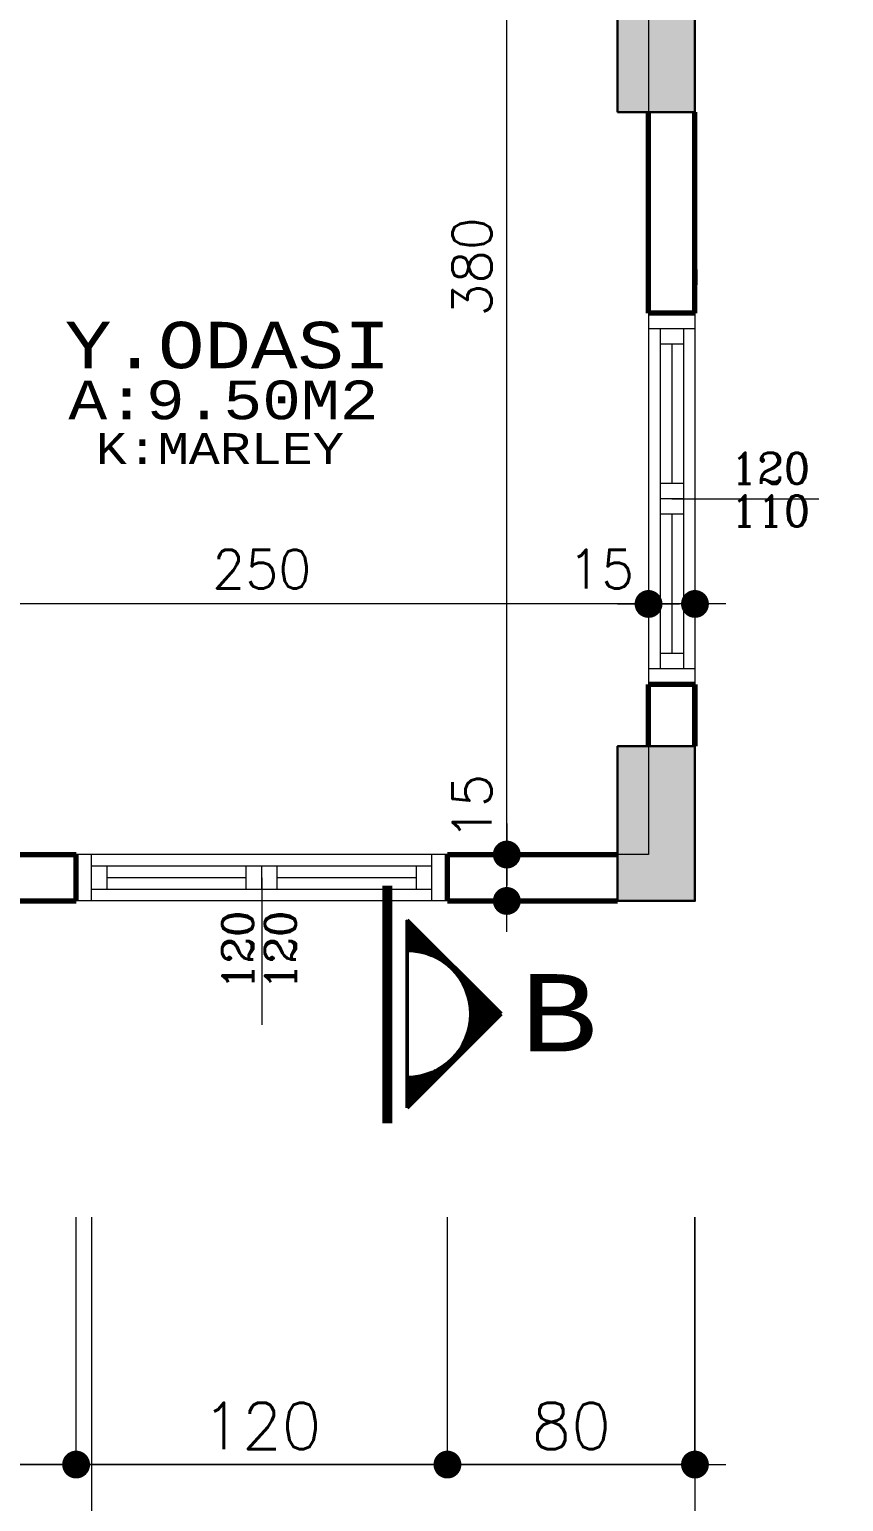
# Model space of a CAD drawing. Header units: millimetres. Extents: x 35860 to 71103, y -11298 to -8385.
# Drawn here: x 43850.7 to 44113.8, y -10817.6 to -10341.7 of the extents above; entities that cross this region are included whole.
import ezdxf
from ezdxf.enums import TextEntityAlignment as Align

# ---------------------------------------------------------------- set-up
doc = ezdxf.new("R2010")
doc.units = ezdxf.units.MM
doc.header["$MEASUREMENT"] = 0
doc.layers.get('0').update_dxf_attribs({"lineweight": 15})
doc.layers.get('Defpoints').update_dxf_attribs({"lineweight": 20})
for name, color, linetype, lineweight in [('02', 2, 'Continuous', 20), ('03_Yazı', 1, 'Continuous', 30), ('05', 4, 'Continuous', 50), ('07', 3, 'Continuous', 70), ('Aks&Tefriş', 5, 'Continuous', 20), ('Kolon', 6, 'Continuous', 30), ('Ölçü', 140, 'Continuous', 20)]:
    doc.layers.add(name, color=color, linetype=linetype, lineweight=lineweight)
doc.layers.add('Lay_X', color=45, linetype='Continuous', lineweight=13, plot=False)
doc.styles.add('0', font='txt.shx')
doc.styles.add('C', font='')
doc.styles.add('ROMANC', font='romanc', dxfattribs={"height": 0.11})
doc.styles.get('C').set_extended_font_data('Courier New Tur')
doc.dimstyles.new('2', dxfattribs={"dimtxt": 12.5, "dimasz": 1, "dimexe": 0, "dimexo": 0, "dimgap": 5, "dimtad": 1, "dimdec": 0, "dimlfac": -1, "dimzin": 12, "dimdsep": 46, "dimtxsty": '0', "dimblk": 'DOT', "dimcen": 2.5, "dimse1": 1, "dimse2": 1, "dimclrd": 256, "dimclrt": 1, "dimadec": 0, "dimazin": 0, "dimtfac": 1, "dimtdec": 0, "dimtmove": 0, "dimatfit": 0, "dimldrblk": 'DOT', "dimfxl": 1, "dimtolj": 1, "dimtzin": 0, "dimlwd": -1, "dimarcsym": 0})
doc.dimstyles.new('_VI80I', dxfattribs={"dimtxt": 15, "dimasz": 1, "dimexe": 0, "dimexo": 100, "dimgap": 5, "dimtad": 1, "dimdec": 0, "dimlfac": -1, "dimzin": 12, "dimdsep": 46, "dimtxsty": '0', "dimblk1": 'DOT80_2', "dimblk2": 'DOT80_1', "dimsah": 1, "dimcen": 2.5, "dimse1": 1, "dimse2": 1, "dimclrd": 256, "dimclrt": 1, "dimadec": 8, "dimazin": 0, "dimtfac": 1, "dimtdec": 0, "dimtmove": 0, "dimatfit": 0, "dimldrblk": 'DOT', "dimfxl": 1, "dimtolj": 1, "dimtzin": 0, "dimlwd": -1, "dimarcsym": 0})

# ---------------------------------------------------------------- blocks, each defined once
blk = doc.blocks.new('DOT')
at = {"color": 0}
blk.add_line((-10, 0), (10, 0), dxfattribs=at)
at = {"color": 0, "const_width": 4.5}
blk.add_lwpolyline([(-2.25, 0, 1), (2.25, 0, 1)], format="xyb", close=True, dxfattribs=at)
blk = doc.blocks.new('*D728')
at = {"layer": 'Defpoints', "color": 0, "transparency": 16777216}
for p in [(44050.76, -10527.4), (44050.76, -10623.42), (44065.76, -10623.42)]:
    blk.add_point(p, dxfattribs=at)
at = {"layer": 'Ölçü', "transparency": 16777216}
for p, q in [((44049.76, -10527.4), (44022.09, -10527.4)), ((44065.76, -10527.4), (44050.76, -10527.4)), ((44066.76, -10527.4), (44067.76, -10527.4))]:
    blk.add_line(p, q, dxfattribs=at)
blk.add_blockref('DOT', (44050.76, -10527.4), dxfattribs=at)
at = {"layer": 'Ölçü', "transparency": 16777216, "rotation": 180}
blk.add_blockref('DOT', (44065.76, -10527.4), dxfattribs=at)
at = {"layer": 'Ölçü', "color": 1, "transparency": 16777216, "insert": (44035.42, -10516.15), "char_height": 12.5, "attachment_point": 5, "style": '0'}
blk.add_mtext('\\A1;15', dxfattribs=at)
blk = doc.blocks.new('*D729')
at = {"layer": 'Defpoints', "color": 0, "transparency": 16777216}
for p in [(43800.76, -10527.4), (43800.76, -10623.42), (44050.76, -10623.42)]:
    blk.add_point(p, dxfattribs=at)
at = {"layer": 'Ölçü', "transparency": 16777216}
blk.add_line((44049.76, -10527.4), (43801.76, -10527.4), dxfattribs=at)
at = {"layer": 'Ölçü', "transparency": 16777216, "rotation": 180}
blk.add_blockref('DOT', (43800.76, -10527.4), dxfattribs=at)
at = {"layer": 'Ölçü', "transparency": 16777216}
blk.add_blockref('DOT', (44050.76, -10527.4), dxfattribs=at)
at = {"layer": 'Ölçü', "color": 1, "transparency": 16777216, "insert": (43925.76, -10516.15), "char_height": 12.5, "attachment_point": 5, "style": '0'}
blk.add_mtext('\\A1;250', dxfattribs=at)
blk = doc.blocks.new('*D693')
at = {"layer": 'Defpoints', "color": 0, "transparency": 16777216}
for p in [(43985.76, -10608.42), (44004.95, -10608.42), (43985.76, -10623.42)]:
    blk.add_point(p, dxfattribs=at)
at = {"layer": 'Ölçü', "transparency": 16777216}
for p, q in [((44004.95, -10607.42), (44004.95, -10579.76)), ((44004.95, -10623.42), (44004.95, -10608.42)), ((44004.95, -10624.42), (44004.95, -10625.42))]:
    blk.add_line(p, q, dxfattribs=at)
for p, rotation in [((44004.95, -10608.42), 270), ((44004.95, -10623.42), 90)]:
    blk.add_blockref('DOT', p, dxfattribs=dict(at, rotation=rotation))
at = {"layer": 'Ölçü', "color": 1, "transparency": 16777216, "insert": (43993.7, -10593.09), "char_height": 12.5, "attachment_point": 5, "rotation": 90, "style": '0'}
blk.add_mtext('\\A1;15', dxfattribs=at)
blk = doc.blocks.new('*D694')
at = {"layer": 'Defpoints', "color": 0, "transparency": 16777216}
for p in [(44004.95, -10228.42), (44050.76, -10228.42), (43985.76, -10608.42)]:
    blk.add_point(p, dxfattribs=at)
at = {"layer": 'Ölçü', "transparency": 16777216}
blk.add_line((44004.95, -10607.42), (44004.95, -10229.42), dxfattribs=at)
for p, rotation in [((44004.95, -10228.42), 90), ((44004.95, -10608.42), 270)]:
    blk.add_blockref('DOT', p, dxfattribs=dict(at, rotation=rotation))
at = {"layer": 'Ölçü', "color": 1, "transparency": 16777216, "insert": (43993.7, -10418.42), "char_height": 12.5, "attachment_point": 5, "rotation": 90, "style": '0'}
blk.add_mtext('\\A1;380', dxfattribs=at)
blk = doc.blocks.new('DOT80_2')
at = {"color": 0}
blk.add_line((0, 0), (0, -80), dxfattribs=at)
blk.add_blockref('DOT', (0, 0))
blk = doc.blocks.new('DOT80_1')
at = {"color": 0}
blk.add_line((0, 0), (0, 80), dxfattribs=at)
blk.add_blockref('DOT', (0, 0))
blk = doc.blocks.new('*D803')
at = {"layer": 'Aks&Tefriş', "transparency": 16777216}
blk.add_line((43776.76, -10805.64), (43864.76, -10805.64), dxfattribs=at)
at = {"layer": 'Defpoints', "color": 0, "transparency": 16777216}
for p in [(43775.76, -10623.42), (43865.76, -10623.42), (43865.76, -10805.64)]:
    blk.add_point(p, dxfattribs=at)
at = {"layer": 'Aks&Tefriş', "transparency": 16777216, "rotation": 180}
blk.add_blockref('DOT80_2', (43775.76, -10805.64), dxfattribs=at)
at = {"layer": 'Aks&Tefriş', "transparency": 16777216}
blk.add_blockref('DOT80_1', (43865.76, -10805.64), dxfattribs=at)
at = {"layer": 'Aks&Tefriş', "color": 1, "transparency": 16777216, "insert": (43820.76, -10793.14), "char_height": 15, "attachment_point": 5, "style": '0'}
blk.add_mtext('\\A1;90', dxfattribs=at)
blk = doc.blocks.new('*D804')
at = {"layer": 'Aks&Tefriş', "transparency": 16777216}
blk.add_line((43866.76, -10805.64), (43984.76, -10805.64), dxfattribs=at)
at = {"layer": 'Defpoints', "color": 0, "transparency": 16777216}
for p in [(43865.76, -10623.42), (43985.76, -10623.42), (43985.76, -10805.64)]:
    blk.add_point(p, dxfattribs=at)
at = {"layer": 'Aks&Tefriş', "transparency": 16777216, "rotation": 180}
blk.add_blockref('DOT80_2', (43865.76, -10805.64), dxfattribs=at)
at = {"layer": 'Aks&Tefriş', "transparency": 16777216}
blk.add_blockref('DOT80_1', (43985.76, -10805.64), dxfattribs=at)
at = {"layer": 'Aks&Tefriş', "color": 1, "transparency": 16777216, "insert": (43925.76, -10793.14), "char_height": 15, "attachment_point": 5, "style": '0'}
blk.add_mtext('\\A1;120', dxfattribs=at)
blk = doc.blocks.new('*D805')
at = {"layer": 'Aks&Tefriş', "transparency": 16777216}
blk.add_line((43986.76, -10805.64), (44064.76, -10805.64), dxfattribs=at)
at = {"layer": 'Defpoints', "color": 0, "transparency": 16777216}
for p in [(43985.76, -10623.42), (44065.76, -10623.42), (44065.76, -10805.64)]:
    blk.add_point(p, dxfattribs=at)
at = {"layer": 'Aks&Tefriş', "transparency": 16777216, "rotation": 180}
blk.add_blockref('DOT80_2', (43985.76, -10805.64), dxfattribs=at)
at = {"layer": 'Aks&Tefriş', "transparency": 16777216}
blk.add_blockref('DOT80_1', (44065.76, -10805.64), dxfattribs=at)
at = {"layer": 'Aks&Tefriş', "color": 1, "transparency": 16777216, "insert": (44025.76, -10793.14), "char_height": 15, "attachment_point": 5, "style": '0'}
blk.add_mtext('\\A1;80', dxfattribs=at)
blk = doc.blocks.new('*D806')
at = {"layer": 'Aks&Tefriş', "transparency": 16777216}
blk.add_line((44243.36, -10622.42), (44243.36, -10554.42), dxfattribs=at)
at = {"layer": 'Defpoints', "color": 0, "transparency": 16777216}
for p in [(44065.76, -10553.42), (44243.36, -10553.42), (44065.76, -10623.42)]:
    blk.add_point(p, dxfattribs=at)
at = {"layer": 'Aks&Tefriş', "transparency": 16777216}
for name, p, rotation in [('DOT80_1', (44243.36, -10553.42), 90), ('DOT80_2', (44243.36, -10623.42), 270)]:
    blk.add_blockref(name, p, dxfattribs=dict(at, rotation=rotation))
at = {"layer": 'Aks&Tefriş', "color": 1, "transparency": 16777216, "insert": (44230.86, -10588.42), "char_height": 15, "attachment_point": 5, "rotation": 90, "style": '0'}
blk.add_mtext('\\A1;70', dxfattribs=at)
blk = doc.blocks.new('*D807')
at = {"layer": 'Aks&Tefriş', "transparency": 16777216}
blk.add_line((44243.36, -10552.42), (44243.36, -10434.42), dxfattribs=at)
at = {"layer": 'Defpoints', "color": 0, "transparency": 16777216}
for p in [(44065.76, -10433.42), (44243.36, -10433.42), (44065.76, -10553.42)]:
    blk.add_point(p, dxfattribs=at)
at = {"layer": 'Aks&Tefriş', "transparency": 16777216}
for name, p, rotation in [('DOT80_1', (44243.36, -10433.42), 90), ('DOT80_2', (44243.36, -10553.42), 270)]:
    blk.add_blockref(name, p, dxfattribs=dict(at, rotation=rotation))
at = {"layer": 'Aks&Tefriş', "color": 1, "transparency": 16777216, "insert": (44230.86, -10493.42), "char_height": 15, "attachment_point": 5, "rotation": 90, "style": '0'}
blk.add_mtext('\\A1;120', dxfattribs=at)
blk = doc.blocks.new('*D808')
at = {"layer": 'Aks&Tefriş', "transparency": 16777216}
blk.add_line((44243.36, -10432.42), (44243.36, -10173.17), dxfattribs=at)
at = {"layer": 'Defpoints', "color": 0, "transparency": 16777216}
for p in [(44065.76, -10172.17), (44243.36, -10172.17), (44065.76, -10433.42)]:
    blk.add_point(p, dxfattribs=at)
at = {"layer": 'Aks&Tefriş', "transparency": 16777216}
for name, p, rotation in [('DOT80_1', (44243.36, -10172.17), 90), ('DOT80_2', (44243.36, -10433.42), 270)]:
    blk.add_blockref(name, p, dxfattribs=dict(at, rotation=rotation))
at = {"layer": 'Aks&Tefriş', "color": 1, "transparency": 16777216, "insert": (44230.86, -10302.8), "char_height": 15, "attachment_point": 5, "rotation": 90, "style": '0'}
blk.add_mtext('\\A1;261', dxfattribs=at)

msp = doc.modelspace()

# ---------------------------------------------------------------- hatches: boundary and pattern name
h = msp.add_hatch()
h.set_pattern_fill('ANSI33', color=256, scale=30, style=0)
h.set_pattern_definition([(45, (-175, 0), (-5.3033009, 5.3033009), []), (45, (-169.697, 0), (-5.3033009, 5.3033009), [3.75, -1.875])])
h.paths.add_polyline_path([(43165.76, -9384.52), (43165.76, -9333.42), (43190.76, -9334.52), (43190.76, -9384.52)])
h.paths.add_polyline_path([(43580.76, -9402.81), (43580.76, -9351.71), (43605.76, -9352.81), (43605.76, -9402.81)])
h.paths.add_polyline_path([(44040.76, -9423.08), (44040.76, -9371.98), (44065.76, -9373.08), (44065.76, -9423.08)])
h.paths.add_polyline_path([(44065.76, -9983.42), (44005.76, -9983.42), (44005.76, -10013.42), (44065.76, -10013.42)])
h.paths.add_polyline_path([(44040.76, -9628.42), (44065.76, -9628.42), (44065.76, -9678.42), (44040.76, -9678.42)])
h.paths.add_polyline_path([(43605.76, -9638.42), (43605.76, -9678.42), (43580.76, -9678.42), (43580.76, -9638.42)])
h.paths.add_polyline_path([(43215.76, -9678.42), (43165.76, -9678.42), (43165.76, -9653.42), (43215.76, -9653.42)])
h.paths.add_polyline_path([(43205.76, -9893.42), (43165.76, -9893.42), (43165.76, -9923.42), (43205.76, -9923.42)])
h.paths.add_polyline_path([(43190.76, -10623.42), (43190.76, -10573.42), (43165.76, -10573.42), (43165.76, -10623.42)])
h.paths.add_polyline_path([(44040.76, -10368.42), (44065.76, -10368.42), (44065.76, -10318.42), (44040.76, -10318.42)])
h.paths.add_polyline_path([(43605.76, -10368.42), (43605.76, -10318.42), (43580.76, -10318.42), (43580.76, -10368.42)])
h.paths.add_polyline_path([(43505.76, -10138.42), (43480.76, -10138.42), (43480.76, -10073.42), (43505.76, -10073.42)])
h.paths.add_polyline_path([(43505.76, -9923.42), (43505.76, -9858.42), (43480.76, -9858.42), (43480.76, -9923.42)])
h.paths.add_polyline_path([(43775.76, -9873.42), (43775.76, -9878.42), (43780.76, -9878.42), (43870.76, -9878.42), (43870.76, -9858.42), (43775.76, -9858.42)])
h.paths.add_polyline_path([(43775.76, -10133.42), (43775.76, -10118.42), (43870.76, -10118.42), (43870.76, -10138.42), (43775.76, -10138.42)])
h.paths.add_polyline_path([(43215.76, -10318.42), (43165.76, -10318.42), (43165.76, -10343.42), (43215.76, -10343.42)])
h.paths.add_polyline_path([(43775.76, -10623.42), (43800.76, -10623.42), (43800.76, -10573.42), (43775.76, -10573.42)])
h.paths.add_polyline_path([(43605.76, -10623.42), (43605.76, -10573.42), (43580.76, -10573.42), (43580.76, -10623.42)])
h.paths.add_polyline_path([(44040.76, -10623.42), (44040.76, -10573.42), (44065.76, -10573.42), (44065.76, -10623.42)])

# ---------------------------------------------------------------- linework, layer by layer
at = {"layer": '02'}
for p, q in [((44050.76, -10433.42), (44050.76, -10553.42)), ((44065.76, -10433.42), (44065.76, -10553.42)), ((44065.76, -10438.42), (44050.76, -10438.42)), ((44054.51, -10438.42), (44054.51, -10548.42)), ((44062.01, -10438.42), (44062.01, -10548.42)), ((44062.01, -10443.42), (44054.51, -10443.42)), ((44058.26, -10443.42), (44058.26, -10488.42)), ((44062.01, -10488.42), (44054.51, -10488.42)), ((44062.01, -10493.42), (44054.51, -10493.42)), ((44058.26, -10493.42), (44105.76, -10493.42)), ((44062.01, -10498.42), (44054.51, -10498.42)), ((44058.26, -10498.42), (44058.26, -10543.42)), ((44062.01, -10543.42), (44054.51, -10543.42)), ((44065.76, -10548.42), (44050.76, -10548.42)), ((43985.76, -10608.42), (43865.76, -10608.42)), ((43870.76, -10623.42), (43870.76, -10608.42)), ((43980.76, -10623.42), (43980.76, -10608.42)), ((43980.76, -10612.17), (43870.76, -10612.17)), ((43875.76, -10619.67), (43875.76, -10612.17)), ((43920.76, -10619.67), (43920.76, -10612.17)), ((43925.76, -10619.67), (43925.76, -10612.17)), ((43930.76, -10619.67), (43930.76, -10612.17)), ((43975.76, -10619.67), (43975.76, -10612.17)), ((43920.76, -10615.92), (43875.76, -10615.92)), ((43925.76, -10615.92), (43925.76, -10663.42)), ((43975.76, -10615.92), (43930.76, -10615.92)), ((43980.76, -10619.67), (43870.76, -10619.67)), ((43985.76, -10623.42), (43865.76, -10623.42))]:
    msp.add_line(p, q, dxfattribs=at)
at = {"layer": '05', "ltscale": 3}
for p, q in [((43965.35, -10695.22), (43965.35, -10618.56)), ((43965.35, -10695.22), (43965.35, -10618.56)), ((43965.35, -10695.22), (43965.35, -10618.56)), ((43966.35, -10695.22), (43966.35, -10618.56)), ((43966.35, -10695.22), (43966.35, -10618.56)), ((43966.35, -10695.22), (43966.35, -10618.56)), ((43967.35, -10695.22), (43967.35, -10618.56)), ((43967.35, -10695.22), (43967.35, -10618.56)), ((43967.35, -10695.22), (43967.35, -10618.56))]:
    msp.add_line(p, q, dxfattribs=at)
at = {"layer": '05'}
for p, q in [((43972.79, -10629.59), (43972.79, -10690.28)), ((44003.13, -10659.94), (43972.79, -10629.59)), ((43972.79, -10629.59), (43972.79, -10690.28)), ((44003.13, -10659.94), (43972.79, -10629.59)), ((43972.79, -10629.59), (43972.79, -10690.28)), ((44003.13, -10659.94), (43972.79, -10629.59)), ((43972.79, -10630.03), (43973.01, -10629.81)), ((43972.79, -10630.03), (43973.01, -10629.81)), ((43972.79, -10630.03), (43973.01, -10629.81)), ((43972.79, -10630.64), (43973.31, -10630.12)), ((43972.79, -10630.64), (43973.31, -10630.12)), ((43972.79, -10630.64), (43973.31, -10630.12)), ((43972.79, -10631.24), (43973.62, -10630.42)), ((43972.79, -10631.24), (43973.62, -10630.42)), ((43972.79, -10631.24), (43973.62, -10630.42)), ((43972.79, -10631.85), (43973.92, -10630.72)), ((43972.79, -10631.85), (43973.92, -10630.72)), ((43972.79, -10631.85), (43973.92, -10630.72)), ((43972.79, -10632.45), (43974.22, -10631.02)), ((43972.79, -10632.45), (43974.22, -10631.02)), ((43972.79, -10632.45), (43974.22, -10631.02)), ((43972.79, -10633.06), (43974.52, -10631.33)), ((43972.79, -10633.06), (43974.52, -10631.33)), ((43972.79, -10633.06), (43974.52, -10631.33)), ((43972.79, -10633.67), (43974.83, -10631.63)), ((43972.79, -10633.67), (43974.83, -10631.63)), ((43972.79, -10633.67), (43974.83, -10631.63)), ((43972.79, -10634.27), (43975.13, -10631.93)), ((43972.79, -10634.27), (43975.13, -10631.93)), ((43972.79, -10634.27), (43975.13, -10631.93)), ((43972.79, -10634.88), (43975.43, -10632.24)), ((43972.79, -10634.88), (43975.43, -10632.24)), ((43972.79, -10634.88), (43975.43, -10632.24)), ((43972.79, -10635.48), (43975.73, -10632.54)), ((43972.79, -10635.48), (43975.73, -10632.54)), ((43972.79, -10635.48), (43975.73, -10632.54)), ((43972.79, -10636.09), (43976.04, -10632.84)), ((43972.79, -10636.09), (43976.04, -10632.84)), ((43972.79, -10636.09), (43976.04, -10632.84)), ((43972.79, -10636.69), (43976.34, -10633.14)), ((43972.79, -10636.69), (43976.34, -10633.14)), ((43972.79, -10636.69), (43976.34, -10633.14)), ((43972.79, -10637.3), (43976.64, -10633.45)), ((43972.79, -10637.3), (43976.64, -10633.45)), ((43972.79, -10637.3), (43976.64, -10633.45)), ((43972.79, -10637.9), (43976.94, -10633.75)), ((43972.79, -10637.9), (43976.94, -10633.75)), ((43972.79, -10637.9), (43976.94, -10633.75)), ((43972.79, -10638.51), (43977.25, -10634.05)), ((43972.79, -10638.51), (43977.25, -10634.05)), ((43972.79, -10638.51), (43977.25, -10634.05)), ((43972.79, -10639.11), (43977.55, -10634.35)), ((43972.79, -10639.11), (43977.55, -10634.35)), ((43972.79, -10639.11), (43977.55, -10634.35)), ((43973.1, -10639.4), (43977.85, -10634.66)), ((43973.1, -10639.4), (43977.85, -10634.66)), ((43973.1, -10639.4), (43977.85, -10634.66)), ((43973.69, -10639.42), (43978.15, -10634.96)), ((43973.69, -10639.42), (43978.15, -10634.96)), ((43973.69, -10639.42), (43978.15, -10634.96)), ((43974.26, -10639.45), (43978.46, -10635.26)), ((43974.26, -10639.45), (43978.46, -10635.26)), ((43974.26, -10639.45), (43978.46, -10635.26)), ((43974.82, -10639.5), (43978.76, -10635.56)), ((43974.82, -10639.5), (43978.76, -10635.56)), ((43974.82, -10639.5), (43978.76, -10635.56)), ((43975.36, -10639.56), (43979.06, -10635.87)), ((43975.36, -10639.56), (43979.06, -10635.87)), ((43975.36, -10639.56), (43979.06, -10635.87)), ((43975.9, -10639.64), (43979.36, -10636.17)), ((43975.9, -10639.64), (43979.36, -10636.17)), ((43975.9, -10639.64), (43979.36, -10636.17)), ((43976.41, -10639.72), (43979.67, -10636.47)), ((43976.41, -10639.72), (43979.67, -10636.47)), ((43976.41, -10639.72), (43979.67, -10636.47)), ((43976.92, -10639.82), (43979.97, -10636.77)), ((43976.92, -10639.82), (43979.97, -10636.77)), ((43976.92, -10639.82), (43979.97, -10636.77)), ((43977.42, -10639.93), (43980.27, -10637.08)), ((43977.42, -10639.93), (43980.27, -10637.08)), ((43977.42, -10639.93), (43980.27, -10637.08)), ((43977.9, -10640.05), (43980.57, -10637.38)), ((43977.9, -10640.05), (43980.57, -10637.38)), ((43977.9, -10640.05), (43980.57, -10637.38)), ((43978.38, -10640.18), (43980.88, -10637.68)), ((43978.38, -10640.18), (43980.88, -10637.68)), ((43978.38, -10640.18), (43980.88, -10637.68)), ((43978.85, -10640.31), (43981.18, -10637.98)), ((43978.85, -10640.31), (43981.18, -10637.98)), ((43978.85, -10640.31), (43981.18, -10637.98)), ((43979.31, -10640.46), (43981.48, -10638.29)), ((43979.31, -10640.46), (43981.48, -10638.29)), ((43979.31, -10640.46), (43981.48, -10638.29)), ((43979.76, -10640.62), (43981.78, -10638.59)), ((43979.76, -10640.62), (43981.78, -10638.59)), ((43979.76, -10640.62), (43981.78, -10638.59)), ((43980.2, -10640.78), (43982.09, -10638.89)), ((43980.2, -10640.78), (43982.09, -10638.89)), ((43980.2, -10640.78), (43982.09, -10638.89)), ((43980.63, -10640.95), (43982.39, -10639.19)), ((43980.63, -10640.95), (43982.39, -10639.19)), ((43980.63, -10640.95), (43982.39, -10639.19)), ((43981.05, -10641.14), (43982.69, -10639.5)), ((43981.05, -10641.14), (43982.69, -10639.5)), ((43981.05, -10641.14), (43982.69, -10639.5)), ((43981.47, -10641.32), (43982.99, -10639.8)), ((43981.47, -10641.32), (43982.99, -10639.8)), ((43981.47, -10641.32), (43982.99, -10639.8)), ((43981.88, -10641.52), (43983.3, -10640.1)), ((43981.88, -10641.52), (43983.3, -10640.1)), ((43981.88, -10641.52), (43983.3, -10640.1)), ((43982.28, -10641.72), (43983.6, -10640.4)), ((43982.28, -10641.72), (43983.6, -10640.4)), ((43982.28, -10641.72), (43983.6, -10640.4)), ((43982.67, -10641.93), (43983.9, -10640.71)), ((43982.67, -10641.93), (43983.9, -10640.71)), ((43982.67, -10641.93), (43983.9, -10640.71)), ((43983.06, -10642.15), (43984.2, -10641.01)), ((43983.06, -10642.15), (43984.2, -10641.01)), ((43983.06, -10642.15), (43984.2, -10641.01)), ((43983.44, -10642.38), (43984.51, -10641.31)), ((43983.44, -10642.38), (43984.51, -10641.31)), ((43983.44, -10642.38), (43984.51, -10641.31)), ((43983.81, -10642.61), (43984.81, -10641.61)), ((43983.81, -10642.61), (43984.81, -10641.61)), ((43983.81, -10642.61), (43984.81, -10641.61)), ((43984.18, -10642.85), (43985.11, -10641.92)), ((43984.18, -10642.85), (43985.11, -10641.92)), ((43984.18, -10642.85), (43985.11, -10641.92)), ((43984.54, -10643.09), (43985.41, -10642.22)), ((43984.54, -10643.09), (43985.41, -10642.22)), ((43984.54, -10643.09), (43985.41, -10642.22)), ((43984.89, -10643.35), (43985.72, -10642.52)), ((43984.89, -10643.35), (43985.72, -10642.52)), ((43984.89, -10643.35), (43985.72, -10642.52)), ((43985.24, -10643.6), (43986.02, -10642.82)), ((43985.24, -10643.6), (43986.02, -10642.82)), ((43985.24, -10643.6), (43986.02, -10642.82)), ((43985.58, -10643.87), (43986.32, -10643.13)), ((43985.58, -10643.87), (43986.32, -10643.13)), ((43985.58, -10643.87), (43986.32, -10643.13)), ((43985.91, -10644.14), (43986.63, -10643.43)), ((43985.91, -10644.14), (43986.63, -10643.43)), ((43985.91, -10644.14), (43986.63, -10643.43)), ((43986.24, -10644.42), (43986.93, -10643.73)), ((43986.24, -10644.42), (43986.93, -10643.73)), ((43986.24, -10644.42), (43986.93, -10643.73)), ((43986.56, -10644.7), (43987.23, -10644.03)), ((43986.56, -10644.7), (43987.23, -10644.03)), ((43986.56, -10644.7), (43987.23, -10644.03)), ((43986.88, -10644.99), (43987.53, -10644.34)), ((43986.88, -10644.99), (43987.53, -10644.34)), ((43986.88, -10644.99), (43987.53, -10644.34)), ((43987.19, -10645.29), (43987.84, -10644.64)), ((43987.19, -10645.29), (43987.84, -10644.64)), ((43987.19, -10645.29), (43987.84, -10644.64)), ((43987.49, -10645.59), (43988.14, -10644.94)), ((43987.49, -10645.59), (43988.14, -10644.94)), ((43987.49, -10645.59), (43988.14, -10644.94)), ((43987.78, -10645.9), (43988.44, -10645.24)), ((43987.78, -10645.9), (43988.44, -10645.24)), ((43987.78, -10645.9), (43988.44, -10645.24)), ((43988.07, -10646.22), (43988.74, -10645.55)), ((43988.07, -10646.22), (43988.74, -10645.55)), ((43988.07, -10646.22), (43988.74, -10645.55)), ((43988.36, -10646.54), (43989.05, -10645.85)), ((43988.36, -10646.54), (43989.05, -10645.85)), ((43988.36, -10646.54), (43989.05, -10645.85)), ((43988.63, -10646.87), (43989.35, -10646.15)), ((43988.63, -10646.87), (43989.35, -10646.15)), ((43988.63, -10646.87), (43989.35, -10646.15)), ((43988.9, -10647.2), (43989.65, -10646.45)), ((43988.9, -10647.2), (43989.65, -10646.45)), ((43988.9, -10647.2), (43989.65, -10646.45)), ((43989.17, -10647.54), (43989.95, -10646.76)), ((43989.17, -10647.54), (43989.95, -10646.76)), ((43989.17, -10647.54), (43989.95, -10646.76)), ((43989.42, -10647.89), (43990.26, -10647.06)), ((43989.42, -10647.89), (43990.26, -10647.06)), ((43989.42, -10647.89), (43990.26, -10647.06)), ((43989.67, -10648.25), (43990.56, -10647.36)), ((43989.67, -10648.25), (43990.56, -10647.36)), ((43989.67, -10648.25), (43990.56, -10647.36)), ((43989.92, -10648.61), (43990.86, -10647.66)), ((43989.92, -10648.61), (43990.86, -10647.66)), ((43989.92, -10648.61), (43990.86, -10647.66)), ((43990.16, -10648.97), (43991.16, -10647.97)), ((43990.16, -10648.97), (43991.16, -10647.97)), ((43990.16, -10648.97), (43991.16, -10647.97)), ((43990.39, -10649.35), (43991.47, -10648.27)), ((43990.39, -10649.35), (43991.47, -10648.27)), ((43990.39, -10649.35), (43991.47, -10648.27)), ((43990.61, -10649.73), (43991.77, -10648.57)), ((43990.61, -10649.73), (43991.77, -10648.57)), ((43990.61, -10649.73), (43991.77, -10648.57)), ((43990.83, -10650.12), (43992.07, -10648.88)), ((43990.83, -10650.12), (43992.07, -10648.88)), ((43990.83, -10650.12), (43992.07, -10648.88)), ((43991.04, -10650.51), (43992.37, -10649.18)), ((43991.04, -10650.51), (43992.37, -10649.18)), ((43991.04, -10650.51), (43992.37, -10649.18)), ((43991.24, -10650.92), (43992.68, -10649.48)), ((43991.24, -10650.92), (43992.68, -10649.48)), ((43991.24, -10650.92), (43992.68, -10649.48)), ((43991.44, -10651.33), (43992.98, -10649.78)), ((43991.44, -10651.33), (43992.98, -10649.78)), ((43991.44, -10651.33), (43992.98, -10649.78)), ((43991.62, -10651.74), (43993.28, -10650.09)), ((43991.62, -10651.74), (43993.28, -10650.09)), ((43991.62, -10651.74), (43993.28, -10650.09)), ((43991.8, -10652.17), (43993.58, -10650.39)), ((43991.8, -10652.17), (43993.58, -10650.39)), ((43991.8, -10652.17), (43993.58, -10650.39)), ((43991.97, -10652.6), (43993.89, -10650.69)), ((43991.97, -10652.6), (43993.89, -10650.69)), ((43991.97, -10652.6), (43993.89, -10650.69)), ((43992.14, -10653.05), (43994.19, -10650.99)), ((43992.14, -10653.05), (43994.19, -10650.99)), ((43992.14, -10653.05), (43994.19, -10650.99)), ((43992.29, -10653.5), (43994.49, -10651.3)), ((43992.29, -10653.5), (43994.49, -10651.3)), ((43992.29, -10653.5), (43994.49, -10651.3)), ((43992.44, -10653.95), (43994.79, -10651.6)), ((43992.44, -10653.95), (43994.79, -10651.6)), ((43992.44, -10653.95), (43994.79, -10651.6)), ((43992.57, -10654.42), (43995.1, -10651.9)), ((43992.57, -10654.42), (43995.1, -10651.9)), ((43992.57, -10654.42), (43995.1, -10651.9)), ((43992.7, -10654.9), (43995.4, -10652.2)), ((43992.7, -10654.9), (43995.4, -10652.2)), ((43992.7, -10654.9), (43995.4, -10652.2)), ((43992.82, -10655.39), (43995.7, -10652.51)), ((43992.82, -10655.39), (43995.7, -10652.51)), ((43992.82, -10655.39), (43995.7, -10652.51)), ((43992.92, -10655.89), (43996, -10652.81)), ((43992.92, -10655.89), (43996, -10652.81)), ((43992.92, -10655.89), (43996, -10652.81)), ((43993.02, -10656.4), (43996.31, -10653.11)), ((43993.02, -10656.4), (43996.31, -10653.11)), ((43993.02, -10656.4), (43996.31, -10653.11)), ((43993.1, -10656.92), (43996.61, -10653.41)), ((43993.1, -10656.92), (43996.61, -10653.41)), ((43993.1, -10656.92), (43996.61, -10653.41)), ((43993.18, -10657.45), (43996.91, -10653.72)), ((43993.18, -10657.45), (43996.91, -10653.72)), ((43993.18, -10657.45), (43996.91, -10653.72)), ((43993.19, -10662.27), (43999.33, -10656.14)), ((43993.19, -10662.27), (43999.33, -10656.14)), ((43993.19, -10662.27), (43999.33, -10656.14)), ((43993.24, -10658), (43997.21, -10654.02)), ((43993.24, -10658), (43997.21, -10654.02)), ((43993.24, -10658), (43997.21, -10654.02)), ((43993.26, -10661.6), (43999.03, -10655.83)), ((43993.26, -10661.6), (43999.03, -10655.83)), ((43993.26, -10661.6), (43999.03, -10655.83)), ((43993.28, -10658.56), (43997.52, -10654.32)), ((43993.28, -10658.56), (43997.52, -10654.32)), ((43993.28, -10658.56), (43997.52, -10654.32)), ((43993.3, -10660.96), (43998.73, -10655.53)), ((43993.3, -10660.96), (43998.73, -10655.53)), ((43993.3, -10660.96), (43998.73, -10655.53)), ((43993.31, -10659.13), (43997.82, -10654.62)), ((43993.31, -10659.13), (43997.82, -10654.62)), ((43993.31, -10659.13), (43997.82, -10654.62)), ((43993.32, -10660.33), (43998.42, -10655.23)), ((43993.32, -10660.33), (43998.42, -10655.23)), ((43993.32, -10660.33), (43998.42, -10655.23)), ((43993.33, -10659.72), (43998.12, -10654.93)), ((43993.33, -10659.72), (43998.12, -10654.93)), ((43993.33, -10659.72), (43998.12, -10654.93)), ((43972.79, -10689.33), (44002.66, -10659.46)), ((43972.79, -10689.33), (44002.66, -10659.46)), ((43972.79, -10689.33), (44002.66, -10659.46)), ((43972.79, -10689.94), (44002.96, -10659.77)), ((43972.79, -10689.94), (44002.96, -10659.77)), ((43972.79, -10689.94), (44002.96, -10659.77)), ((43972.79, -10690.28), (44003.13, -10659.94)), ((43972.79, -10690.28), (44003.13, -10659.94)), ((43972.79, -10690.28), (44003.13, -10659.94)), ((43989.1, -10672.42), (44002.36, -10659.16)), ((43989.1, -10672.42), (44002.36, -10659.16)), ((43989.1, -10672.42), (44002.36, -10659.16)), ((43990.39, -10670.53), (44002.06, -10658.86)), ((43990.39, -10670.53), (44002.06, -10658.86)), ((43990.39, -10670.53), (44002.06, -10658.86)), ((43991.13, -10669.18), (44001.75, -10658.56)), ((43991.13, -10669.18), (44001.75, -10658.56)), ((43991.13, -10669.18), (44001.75, -10658.56)), ((43991.66, -10668.04), (44001.45, -10658.25)), ((43991.66, -10668.04), (44001.45, -10658.25)), ((43991.66, -10668.04), (44001.45, -10658.25)), ((43992.06, -10667.04), (44001.15, -10657.95)), ((43992.06, -10667.04), (44001.15, -10657.95)), ((43992.06, -10667.04), (44001.15, -10657.95)), ((43992.38, -10666.12), (44000.84, -10657.65)), ((43992.38, -10666.12), (44000.84, -10657.65)), ((43992.38, -10666.12), (44000.84, -10657.65)), ((43992.63, -10665.26), (44000.54, -10657.35)), ((43992.63, -10665.26), (44000.54, -10657.35)), ((43992.63, -10665.26), (44000.54, -10657.35)), ((43992.82, -10664.46), (44000.24, -10657.04)), ((43992.82, -10664.46), (44000.24, -10657.04)), ((43992.82, -10664.46), (44000.24, -10657.04)), ((43992.98, -10663.7), (43999.94, -10656.74)), ((43992.98, -10663.7), (43999.94, -10656.74)), ((43992.98, -10663.7), (43999.94, -10656.74)), ((43993.1, -10662.97), (43999.63, -10656.44)), ((43993.1, -10662.97), (43999.63, -10656.44)), ((43993.1, -10662.97), (43999.63, -10656.44)), ((43972.79, -10688.73), (43985.27, -10676.25)), ((43972.79, -10688.73), (43985.27, -10676.25)), ((43972.79, -10688.73), (43985.27, -10676.25)), ((43972.79, -10688.12), (43983.38, -10677.54)), ((43972.79, -10688.12), (43983.38, -10677.54)), ((43972.79, -10688.12), (43983.38, -10677.54)), ((43972.79, -10687.52), (43982.03, -10678.28)), ((43972.79, -10687.52), (43982.03, -10678.28)), ((43972.79, -10687.52), (43982.03, -10678.28)), ((43972.79, -10686.91), (43980.89, -10678.81)), ((43972.79, -10686.91), (43980.89, -10678.81)), ((43972.79, -10686.91), (43980.89, -10678.81)), ((43972.79, -10686.31), (43979.89, -10679.21)), ((43972.79, -10686.31), (43979.89, -10679.21)), ((43972.79, -10686.31), (43979.89, -10679.21)), ((43972.79, -10685.7), (43978.97, -10679.52)), ((43972.79, -10685.7), (43978.97, -10679.52)), ((43972.79, -10685.7), (43978.97, -10679.52)), ((43972.79, -10685.1), (43978.12, -10679.77)), ((43972.79, -10685.1), (43978.12, -10679.77)), ((43972.79, -10685.1), (43978.12, -10679.77)), ((43972.79, -10684.49), (43977.31, -10679.97)), ((43972.79, -10684.49), (43977.31, -10679.97)), ((43972.79, -10684.49), (43977.31, -10679.97)), ((43972.79, -10683.89), (43976.55, -10680.13)), ((43972.79, -10683.89), (43976.55, -10680.13)), ((43972.79, -10683.89), (43976.55, -10680.13)), ((43972.79, -10683.28), (43975.82, -10680.25)), ((43972.79, -10683.28), (43975.82, -10680.25)), ((43972.79, -10683.28), (43975.82, -10680.25)), ((43972.79, -10682.68), (43975.13, -10680.34)), ((43972.79, -10682.68), (43975.13, -10680.34)), ((43972.79, -10682.68), (43975.13, -10680.34)), ((43972.79, -10682.07), (43974.45, -10680.41)), ((43972.79, -10682.07), (43974.45, -10680.41)), ((43972.79, -10682.07), (43974.45, -10680.41)), ((43972.79, -10681.47), (43973.81, -10680.45)), ((43972.79, -10681.47), (43973.81, -10680.45)), ((43972.79, -10681.47), (43973.81, -10680.45)), ((43972.79, -10680.86), (43973.18, -10680.47)), ((43972.79, -10680.86), (43973.18, -10680.47)), ((43972.79, -10680.86), (43973.18, -10680.47))]:
    msp.add_line(p, q, dxfattribs=at)
msp.add_arc((43972.79, -10659.94), 20.54, 270, 90, dxfattribs=at)
msp.add_arc((43972.79, -10659.94), 20.54, 270, 90, dxfattribs=at)
msp.add_arc((43972.79, -10659.94), 20.54, 270, 90, dxfattribs=at)
at = {"layer": '07'}
for p, q in [((44050.76, -10433.42), (44050.76, -10368.42)), ((44065.76, -10433.42), (44065.76, -10368.42)), ((44065.76, -10419.27), (44065.76, -10424.27)), ((44065.76, -10433.42), (44050.76, -10433.42)), ((44050.76, -10573.42), (44050.76, -10553.42)), ((44065.76, -10553.42), (44050.76, -10553.42)), ((44065.76, -10553.42), (44065.76, -10573.42)), ((44065.76, -10573.42), (44065.76, -10553.42)), ((43800.76, -10608.42), (43865.76, -10608.42)), ((43865.76, -10623.42), (43865.76, -10608.42)), ((43985.76, -10608.42), (44040.76, -10608.42)), ((43985.76, -10623.42), (43985.76, -10608.42)), ((43800.76, -10623.42), (43865.76, -10623.42)), ((43985.76, -10623.42), (44040.76, -10623.42))]:
    msp.add_line(p, q, dxfattribs=at)
at = {"layer": 'Aks&Tefriş'}
for p, q in [((43870.76, -10725.64), (43870.76, -10965.64)), ((44065.76, -10725.64), (44065.76, -10965.64)), ((44065.76, -10805.64), (43165.76, -10805.64))]:
    msp.add_line(p, q, dxfattribs=at)
at = {"layer": 'Kolon'}
for points in [[(44040.76, -10368.42), (44065.76, -10368.42), (44065.76, -10318.42), (44040.76, -10318.42)], [(44040.76, -10623.42), (44040.76, -10573.42), (44065.76, -10573.42), (44065.76, -10623.42), (44065.76, -10623.42)]]:
    msp.add_lwpolyline(points, close=True, dxfattribs=at)
at = {"layer": 'Lay_X'}
msp.add_lwpolyline([(43800.76, -10608.42), (43800.76, -10228.42), (44050.76, -10228.42), (44050.76, -10608.42)], close=True, dxfattribs=at)

# ---------------------------------------------------------------- texts
at = {"layer": '03_Yazı'}
for s, height, style, p in [('120', 10, 'ROMANC', (44077.29, -10488.54)), ('110', 10, 'ROMANC', (44077.29, -10502.32)), ('B', 25, 'C', (44009.2, -10672.08))]:
    msp.add_text(s, height=height, dxfattribs=dict(at, style=style)).set_placement(p)
at = {"layer": '03_Yazı', "style": 'ROMANC'}
for p in [(43923, -10652.25), (43936.77, -10652.25)]:
    msp.add_text('120', height=10, rotation=90, dxfattribs=at).set_placement(p)
at = {"layer": '03_Yazı', "style": 'C', "flags": 12}
for tag, text, height, p in [('Y.ODASI', 'Y.ODASI', 15, (43914.76, -10443.69)), ('K:MARLEY', 'K:MARLEY', 10, (43912.19, -10477.18))]:
    msp.add_attdef(tag, text=text, height=height, dxfattribs=at).set_placement(p, align=Align.MIDDLE_CENTER)
at = {"layer": '03_Yazı', "style": 'C'}
msp.add_attdef('A:9.50M2', text='A:10.00m2', height=12.5, dxfattribs=at).set_placement((43913.37, -10461.43), align=Align.MIDDLE_CENTER)

# ---------------------------------------------------------------- dimensions: what is measured, and where the dimension line sits
at = {"layer": 'Aks&Tefriş'}
for base, p1, p2, picture, middle in [((44243.36, -10172.17), (44065.76, -10433.42), (44065.76, -10172.17), '*D808', (44230.86, -10302.8)), ((44243.36, -10433.42), (44065.76, -10553.42), (44065.76, -10433.42), '*D807', (44230.86, -10493.42))]:
    dim = msp.add_linear_dim(base=base, p1=p1, p2=p2, angle=90, dimstyle='_VI80I', override={"dimtmove": 1}, dxfattribs=at)
    dim.commit()
    dim.dimension.update_dxf_attribs({"geometry": picture, "text_midpoint": middle})
dim = msp.add_linear_dim(base=(44243.36, -10553.42), p1=(44065.76, -10623.42), p2=(44065.76, -10553.42), angle=90, dimstyle='_VI80I', dxfattribs=at)
dim.commit()
dim.dimension.update_dxf_attribs({"geometry": '*D806', "text_midpoint": (44230.86, -10588.42)})
for base, p1, p2, picture, middle in [((43865.76, -10805.64), (43775.76, -10623.42), (43865.76, -10623.42), '*D803', (43820.76, -10793.14)), ((43985.76, -10805.64), (43865.76, -10623.42), (43985.76, -10623.42), '*D804', (43925.76, -10793.14)), ((44065.76, -10805.64), (43985.76, -10623.42), (44065.76, -10623.42), '*D805', (44025.76, -10793.14))]:
    dim = msp.add_linear_dim(base=base, p1=p1, p2=p2, dimstyle='_VI80I', override={"dimtmove": 1}, dxfattribs=at)
    dim.commit()
    dim.dimension.update_dxf_attribs({"geometry": picture, "text_midpoint": middle})
at = {"layer": 'Ölçü'}
for base, p1, p2, angle, picture, middle in [((44004.95, -10228.42), (43985.76, -10608.42), (44050.76, -10228.42), 90, '*D694', (43993.7, -10418.42)), ((43800.76, -10527.4), (44050.76, -10623.42), (43800.76, -10623.42), 180, '*D729', (43925.76, -10516.15)), ((44050.76, -10527.4), (44065.76, -10623.42), (44050.76, -10623.42), 180, '*D728', (44035.42, -10516.15)), ((44004.95, -10608.42), (43985.76, -10623.42), (43985.76, -10608.42), 90, '*D693', (43993.7, -10593.09))]:
    dim = msp.add_linear_dim(base=base, p1=p1, p2=p2, angle=angle, dimstyle='2', dxfattribs=at)
    dim.commit()
    dim.dimension.update_dxf_attribs({"geometry": picture, "text_midpoint": middle})

doc.saveas('drawing.dxf')
